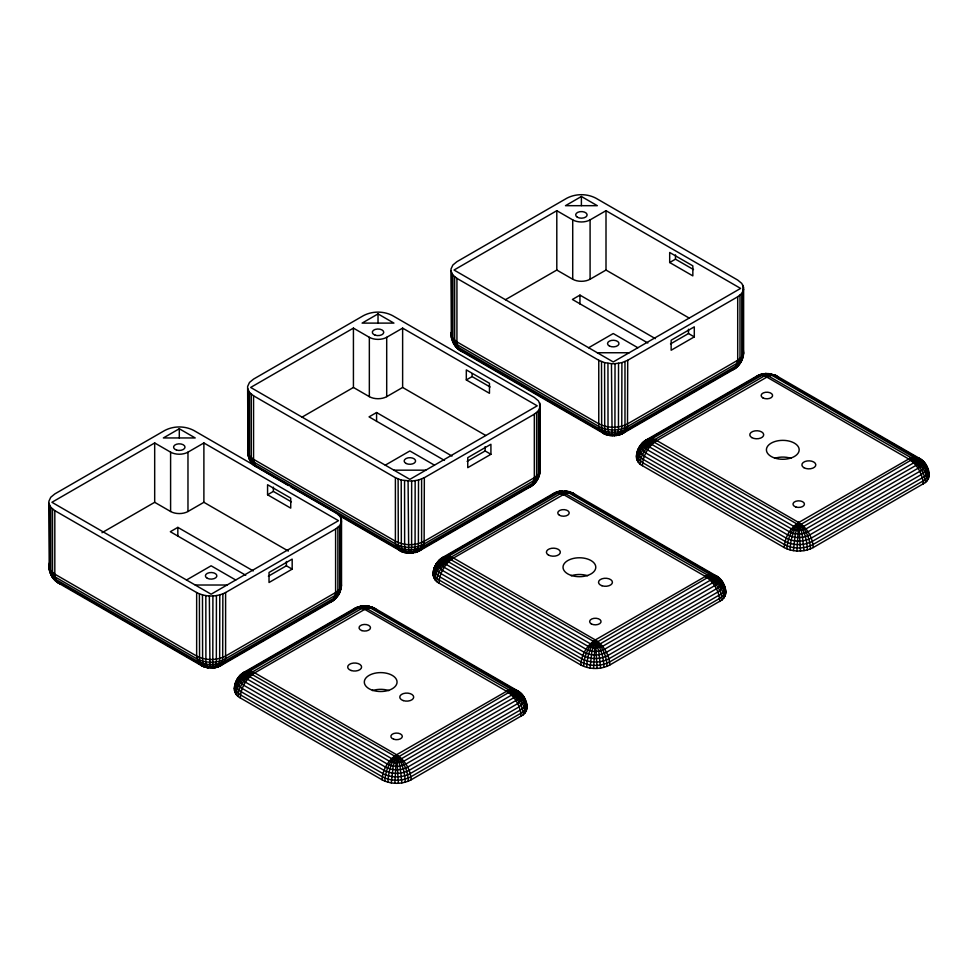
<?xml version="1.0" encoding="UTF-8"?>
<svg xmlns="http://www.w3.org/2000/svg" width="978" height="978" viewBox="0 0 978 978"><rect width="100%" height="100%" fill="white"/><g stroke="black" fill="none" stroke-linecap="round" stroke-linejoin="round"><path stroke-width="1.47" d="M234.378 690.615C233.986 683.463 237.666 676.311 243.681 672.448L355.454 607.913L362.104 605.895L364.757 609.367L506.592 691.263C515.797 695.285 522.949 704.563 523.364 714.747L411.078 779.833C402.215 784.466 390.98 784.466 382.129 779.833L240.295 697.937C225.93 690.627 241.138 664.013 254.757 672.876L396.603 754.759C405.039 760.114 410.65 769.845 411.078 779.833M433.107 575.785C432.716 568.634 436.396 561.47 442.411 557.607L554.196 493.071L560.846 491.066L563.499 494.526L705.334 576.421C714.527 580.455 721.678 589.734 722.094 599.905L609.807 664.991C600.957 669.624 589.722 669.624 580.859 664.991L439.024 583.108C430.821 579.465 432.08 567.9 437.741 562.668M636.482 458.364C636.103 451.213 639.783 444.049 645.786 440.186L757.571 375.65L765.982 373.462L766.874 377.117L908.709 459C917.902 463.034 925.066 472.313 925.481 482.496L813.183 547.57C804.332 552.203 793.097 552.203 784.246 547.57L642.399 465.687C634.196 462.044 635.455 450.491 641.116 445.247M394.819 783.244L396.603 754.759L506.592 691.263C519.135 683.035 533.902 705.603 523.364 714.747M593.548 668.414L595.333 639.93L705.334 576.421C717.913 568.218 732.546 590.724 722.094 599.905M796.936 550.993L798.708 522.509L908.709 459C921.252 450.785 936.019 473.352 925.481 482.496M391.298 782.889L393.193 766.006L396.603 754.759C403.89 761.434 407.936 771.361 408.339 781.153M590.04 668.047L591.934 651.177L595.333 639.93L453.499 558.035C445.406 552.338 436.824 560.528 434.342 568.071L436.066 573.731L439.904 576.886L581.739 658.769C590.064 663.121 600.614 663.121 608.939 658.769L718.928 595.272C728.476 591.091 723.512 579.697 716.422 575.993L572.802 493.071L566.14 491.066L563.499 494.526L453.499 558.035C444.305 562.069 437.154 571.348 436.738 581.531M793.415 550.638L795.31 533.756L798.708 522.509L656.874 440.613C648.781 434.917 640.199 443.107 637.717 450.65L639.441 456.31L643.279 459.464L785.114 541.36C793.439 545.712 803.989 545.712 812.315 541.36L922.315 477.851C931.851 473.67 926.887 462.288 919.797 458.572L776.177 375.65L767.767 373.462L766.874 377.117L656.874 440.613C647.68 444.648 640.529 453.926 640.113 464.11M387.948 782.18C388.303 772.534 390.907 762.669 396.603 754.759C402.288 762.669 404.892 772.534 405.247 782.18M586.69 667.351C587.044 657.705 589.648 647.827 595.333 639.93C603.781 645.284 609.392 655.003 609.807 664.991M790.065 549.929C790.42 540.284 793.024 530.406 798.708 522.509C807.156 527.863 812.767 537.594 813.183 547.57M384.855 781.153C385.259 771.361 389.317 761.434 396.603 754.759L400.002 766.006L401.897 782.889M583.597 666.324C584 656.519 588.047 646.605 595.333 639.93C602.619 646.605 606.678 656.519 607.081 666.324M786.972 548.902C787.376 539.098 791.422 529.184 798.708 522.509C805.994 529.184 810.053 539.098 810.456 548.902M240.295 697.937C240.71 687.95 246.322 678.231 254.757 672.876L364.757 609.367L371.995 607.424L374.061 607.913L517.68 690.823C524.77 694.539 529.734 705.933 520.198 710.101L410.198 773.61C401.872 777.962 391.322 777.962 382.997 773.61L241.163 691.727L237.336 688.561L235.6 682.901C238.962 675.798 247.238 672.473 254.757 672.876C245.564 676.91 238.412 686.189 237.996 696.36M382.129 779.833C382.545 769.845 388.156 760.114 396.603 754.759L398.388 783.244M439.024 583.108C439.44 573.12 445.063 563.389 453.499 558.035L447.765 556.726L442.716 557.594L436.371 563.744M580.859 664.991C581.287 655.003 586.898 645.284 595.333 639.93C601.018 647.827 603.634 657.705 603.988 667.351M642.399 465.687C642.827 455.699 648.438 445.968 656.874 440.613L651.14 439.305L646.103 440.173L639.759 446.323M784.246 547.57C784.662 537.594 790.273 527.863 798.708 522.509C804.405 530.406 807.009 540.284 807.363 549.929M236.211 694.576C236.603 684.245 245.148 675.627 254.757 672.876L246.383 671.727L240.551 675.016L237.104 680.333L238.693 685.554L242.226 688.463L384.061 770.358C391.738 774.368 401.457 774.368 409.134 770.358L519.135 706.85L523.719 702.265L523.719 696.959C520.259 691.14 512.912 689.307 506.592 691.263C515.039 696.617 520.651 706.336 521.066 716.324M434.953 579.746C435.344 569.404 443.878 560.785 453.499 558.035L447.154 557.338L441.579 558.731C438.963 561.616 441.066 565.871 444.195 567.313L586.03 649.209C591.727 652.179 598.939 652.179 604.636 649.209L714.637 585.7C718.549 584.086 719.93 578.499 716.104 575.969L711.067 575.113L705.334 576.421C713.769 581.776 719.392 591.507 719.808 601.494M638.328 462.325C638.72 451.995 647.253 443.364 656.874 440.613L650.529 439.917L644.954 441.322C642.338 444.208 644.441 448.45 647.57 449.904L789.405 531.787C795.102 534.77 802.327 534.77 808.011 531.787L918.012 468.279C921.924 466.665 923.318 461.078 919.491 458.56L914.442 457.692L908.709 459C917.144 464.354 922.767 474.085 923.183 484.073M234.989 692.644C235.331 682.228 245.001 674.404 254.757 672.876L248.412 672.179L242.837 673.573C240.221 676.458 242.324 680.7 245.454 682.155L387.3 764.038C392.985 767.021 400.21 767.021 405.907 764.038L515.895 700.541C519.807 698.915 521.201 693.341 517.374 690.81L512.325 689.942L506.592 691.263C516.213 694.013 524.746 702.632 525.149 712.962M433.731 577.802C434.073 567.399 443.743 559.563 453.499 558.035L446.738 557.998L440.785 559.978L438.352 561.665L438.352 566.348L442.411 570.406L584.245 652.302C591.03 655.847 599.636 655.847 606.421 652.302L716.422 588.793C728.06 582.411 713.818 571.519 705.334 576.421C714.955 579.172 723.488 587.79 723.879 598.133M637.106 460.394C637.448 449.978 647.118 442.142 656.874 440.613L650.113 440.577L644.172 442.557L641.727 444.244L641.727 448.926L645.786 452.985L787.632 534.88C794.417 538.426 803.011 538.426 809.796 534.88L919.797 471.372C931.435 464.99 917.193 454.098 908.709 459C918.33 461.75 926.863 470.369 927.266 480.711M539.942 471.225L539.636 466.286C541.017 473.927 537.851 482.264 530.944 486.482L419.171 551.017L410.76 553.206L411.616 547.338L411.652 481.115L418.511 480.051L424.342 477.692L534.33 414.183L538.413 410.821L540.247 406.86M743.622 289.439L741.789 293.412L737.705 296.774L627.717 360.271L627.497 426.555L624.331 432.569L618.805 435.112L615.052 435.039L618.805 435.112L622.546 433.596L734.319 369.061C740.847 364.88 744.967 356.457 743.011 348.865M340.894 517.606L340.894 587.24L339.39 591.996L335.381 595.309L225.38 658.817C216.651 663.377 205.6 663.377 196.871 658.817L55.037 576.922L51.027 573.609L49.206 569.709L48.9 501.262L50.734 497.289L54.817 493.927L164.817 430.43C173.668 425.797 184.903 425.797 193.754 430.43L335.601 512.313L339.672 515.675L341.518 519.636L341.518 585.211C341.188 591.653 337.63 597.827 332.214 601.323L220.429 665.859L214.537 667.827L211.737 667.412M539.636 402.777L539.636 472.398L538.132 477.154L534.11 480.467L424.122 543.976C415.393 548.536 404.33 548.536 395.613 543.976L253.779 462.093L249.757 458.78L247.947 454.868L247.642 386.42L249.476 382.459L253.559 379.097L363.547 315.588C372.41 310.955 383.633 310.955 392.496 315.588L534.33 397.471L538.413 400.833L540.247 404.806L540.247 470.369C539.783 478.01 534.746 486.017 527.093 487.985L529.135 486.31M743.011 285.356L743.011 354.977L741.507 359.745L737.485 363.046L627.497 426.555C618.768 431.115 607.717 431.115 598.988 426.555L457.154 344.672L453.132 341.359L451.323 337.459L451.017 268.999L452.851 265.038L456.934 261.676L566.922 198.167C575.785 193.534 587.02 193.534 595.871 198.167L737.705 280.063L741.789 283.424L743.622 287.385L743.622 352.948C743.158 360.589 738.121 368.596 730.48 370.576L732.51 368.889M49.523 562.729C47.555 570.321 51.675 578.756 58.203 582.937L201.823 665.859L207.727 667.827L210.514 667.412M234.378 688.561L234.989 686.532M341.518 521.702L339.672 525.663L335.601 529.025L225.6 592.534C216.737 597.167 205.514 597.167 196.651 592.534L54.817 510.638L50.734 507.276L48.9 503.315M338.241 595.186L341.2 588.096L340.894 581.115M341.518 585.211L339.672 589.172L335.601 592.534L225.6 656.042C216.737 660.663 205.514 660.663 196.651 656.042L54.817 574.147L50.734 570.785L48.9 566.824M433.107 573.719L433.731 571.69M539.025 476.017L534.074 483.902L528.242 487.203M540.247 470.369L538.413 474.33L534.33 477.692L424.342 541.201C415.479 545.834 404.244 545.834 395.393 541.201L253.559 459.318L249.476 455.956L247.642 451.983M636.482 456.298L637.106 454.269M742.4 358.608L737.449 366.493L731.617 369.782M743.622 352.948L741.789 356.909L737.705 360.271L627.717 423.78C618.854 428.413 607.631 428.413 598.768 423.78L456.934 341.897L452.851 338.535L451.017 334.562M236.493 681.764L237.336 679.172L242.226 673.989L357.52 607.424L364.757 609.367L370.625 606.763L374.061 607.913M434.024 568.841L436.066 564.343M209.341 595.944L209.977 668.047L212.275 668.047L212.801 664.465L212.911 595.944M562.13 491.482L564.856 491.482M451.017 271.065L452.851 275.026L456.934 278.388L598.768 360.271L604.587 362.63L611.458 363.694L612.094 435.797L614.392 435.797L614.917 432.203L615.028 363.694L621.898 362.63L627.717 360.271M765.725 373.449L765.505 374.061L768.243 374.061L765.982 373.462M375.845 608.939L369.085 606.25L364.757 609.367C362.043 604.441 367.471 604.441 364.757 609.367L358.889 606.763L353.669 608.939M564.636 490.87L563.499 494.526L556.262 492.594L446.2 556.127C442.435 557.656 442.496 562.973 446.261 564.453L588.096 646.348L594.441 648.047L602.57 646.348L712.571 582.839C716.373 581.335 716.373 575.981 712.571 574.477M212.935 667.289L213.779 667.864C219.977 667.24 226.407 663.133 225.6 656.042L225.6 592.534M335.332 598.744L336.273 597.265M531.787 485.357L535.003 482.423M735.163 367.936L738.378 365.002M756.703 377.08L759.331 374.806L764.221 373.645L766.874 377.117L771.825 375.259L776.177 375.65M336.738 595.712L338.779 593.426M536.164 480.112L537.521 478.584M739.539 362.691L740.896 361.163M242.226 673.989L243.681 672.448M332.214 601.323C335.87 598.096 340.601 594.367 340.283 588.927M442.411 557.607L438.975 560.528M530.944 486.482L535.614 481.421L536.629 476.115L536.629 412.606M550.956 495.65L555.944 492.215L560.088 491.103L562.607 490.883L563.499 494.526L568.45 492.68L572.802 493.071M645.786 440.186L642.35 443.107M734.319 369.061L738.989 363.999L740.004 358.694L740.004 295.197M754.344 378.229L757.877 375.662M330.43 602.35L333.046 600.186M435.234 566.934L436.983 565.174M614.392 435.797L617.301 434.917L618.463 429.574L618.536 363.339M247.52 670.932C243.73 672.436 243.73 677.791 247.52 679.294L389.366 761.177L395.711 762.889L403.841 761.177L513.829 697.669C517.631 696.177 517.631 690.823 513.829 689.319M205.832 595.59L205.906 661.825L207.067 667.167L207.727 667.827L209.316 667.289M601.507 361.603L601.678 427.863L604.245 433.584L609.832 435.565L611.433 435.039L610.284 434.794C604.159 436.396 597.998 429.965 598.768 423.78L598.768 360.271M366.127 606.323L368.816 606.592L368.168 605.944L366.567 606.47L364.757 609.367L360.43 606.25L355.76 607.925L363.865 605.724M770.933 374.342L770.273 373.682L768.684 374.219L766.874 377.117L761.923 375.259L757.571 375.65M620.785 434.452L624.27 430.234L624.979 425.1L624.979 361.603M554.502 493.083L559.477 492.227L563.499 494.526C567.093 490.663 573.022 491.751 576.03 495.65M331.897 601.336L335.65 598.402L337.887 590.956L337.887 527.448M154.683 442.961L51.92 502.289L211.126 594.208L338.486 520.675L203.889 442.961L187.972 452.154A12.286 7.09 0 0 1 170.6 452.154L154.683 442.961L154.683 502.301L101.981 532.729M179.292 428.755L163.363 437.948L195.209 437.948L179.292 428.755L179.292 437.887M353.425 328.119L250.661 387.447L409.868 479.367L537.228 405.833L402.63 328.119L386.701 337.312A12.286 7.09 0 0 1 369.342 337.312L353.425 328.119L353.425 387.459L302.043 417.129M378.021 313.914L362.104 323.107L393.938 323.107L378.021 313.914L378.021 323.046M556.8 210.698L454.036 270.026L613.243 361.946L740.603 288.412L606.005 210.698L590.089 219.891A12.286 7.09 0 0 1 572.717 219.891L556.8 210.698L556.8 270.05L505.418 299.708M581.397 196.492L565.48 205.686L597.326 205.686L581.397 196.492L581.397 205.624M154.683 502.301L170.6 511.494A12.286 7.09 0 0 0 187.972 511.494L203.889 502.301L288.351 551.066M353.425 387.459L369.342 396.652A12.286 7.09 0 0 0 386.701 396.652L402.63 387.459L485.76 435.467M556.8 270.05L572.717 279.231A12.286 7.09 0 0 0 590.089 279.231L606.005 270.05L689.135 318.046M452.007 456.078L376.579 412.533L369.048 416.872L444.477 460.418M655.382 338.657L579.954 295.111L572.423 299.464L647.852 343.009M253.265 570.92L177.837 527.374L170.319 531.714L245.735 575.26M267.569 494.77L290.735 508.132L290.735 498.108L267.569 484.733L267.569 494.77L273.363 491.421L291.371 501.824M466.31 379.929L489.465 393.303L489.465 383.266L466.31 369.904L466.31 379.929L472.093 376.591L490.112 386.982M669.685 262.507L692.84 275.882L692.84 265.857L669.685 252.483L669.685 262.507L675.48 259.17L693.488 269.561M385.259 465.161L409.868 450.956L434.464 465.161M588.634 347.74L613.243 333.535L637.852 347.74M186.517 580.003L211.126 565.797L235.735 580.003M268.375 576.189L286.383 565.797L292.178 569.135L292.178 559.11L269.023 572.472L269.023 582.509L292.178 569.135M467.117 461.359L485.125 450.956L490.919 454.293L490.919 444.269L467.753 457.643L467.753 467.667L490.919 454.293M670.492 343.938L688.5 333.535L694.294 336.884L694.294 326.848L671.14 340.222L671.14 350.246L694.294 336.884M415.161 480.748L415.075 546.983L414.452 551.091L412.508 553.022L421.029 549.233M621.788 433.315L624.404 431.811M222.287 664.062L333.657 599.771L335.601 592.534L335.601 529.025M223.656 663.28C215.991 667.289 206.26 667.289 198.595 663.28L196.651 656.042L196.651 592.534M216.994 666.996L220.429 665.859M573.658 494.501L569.049 491.555L566.458 491.873L563.499 494.526L560.541 491.873L557.937 491.555L556.873 492.301L560.846 491.066M406.909 552.215C400.784 553.817 394.623 547.387 395.393 541.201L395.393 477.692L253.559 395.809L249.476 392.447L247.642 388.474M617.57 435.259L622.546 433.596M417.105 551.494L419.171 551.017M411.677 552.448L415.43 552.533L420.956 549.991L424.122 543.976L424.342 477.692M362.948 606.47L359.806 607.521L249.818 671.018L247.996 672.84L247.996 674.93L249.818 676.739L391.652 758.635L395.992 759.796L401.555 758.635L511.543 695.126L513.352 693.316L513.352 691.214L511.543 689.404L369.708 607.521L366.567 606.47L360.699 606.592L362.104 605.895M415.736 552.154C420.43 551.947 421.665 546.347 421.604 542.521L421.604 479.024M207.116 666.703L203.583 666.703L198.595 663.28M215.453 667.509L220.123 665.835L222.691 660.113L222.862 593.854M766.263 374.097L761.923 375.259L651.923 438.767L650.113 440.577L650.113 442.667L651.923 444.489L793.769 526.372L798.109 527.545L803.659 526.372L913.66 462.863L915.469 461.054L915.469 458.963L913.66 457.154L771.825 375.259L767.485 374.097M764.221 373.645L760.248 374.88L761.312 374.134L763.916 374.452L766.874 377.117C770.468 373.241 776.398 374.342 779.405 378.229M615.895 435.601L616.641 435.565M213.779 667.864L215.71 665.92L216.346 661.825L216.419 595.59M612.094 435.797L609.184 434.917L608.023 429.574L607.949 363.339M597.326 352.752L629.16 352.752M611.458 363.694L615.028 363.694M393.938 470.173L425.785 470.173M395.393 477.692L401.212 480.051L411.652 481.115M411.017 553.218L404.305 552.533L400.87 551.005L398.303 545.284L398.119 479.024M195.209 585.015L227.043 585.015M566.14 491.066L568.084 492.998M408.083 481.115L408.718 553.218L405.809 552.326L404.647 546.983L404.562 480.748M564.392 490.883L566.898 491.103M365.65 605.724L368.168 605.944M208.473 667.864L202.128 665.835L199.561 660.113L199.39 593.854M407.215 553.022L400.87 551.005M769.527 373.645L775.872 375.662L777.045 377.08M610.59 435.601L603.939 433.596L460.32 350.686C454.477 346.591 450.724 339.745 451.017 332.508M567.558 491.763L570.125 492.301M367.41 605.895L373.755 607.925M404 552.154L400.564 551.017L338.364 515.113M201.823 665.859L206.798 667.509M60.905 583.658C55.22 582.228 50.269 576.433 50.135 570.541M567.815 491.421L712.607 574.502M369.085 606.25L515.186 690.101M918.623 458.609L921.239 460.125L919.797 458.572M602.069 431.799L604.697 433.315M715.236 576.018L719.857 578.903M247.947 454.868L249.451 459.55L253.51 465.186L288.327 485.504M290.955 487.02L397.325 548.438C405.002 552.448 414.733 552.448 422.398 548.438L532.399 484.929L534.33 477.692L534.33 414.183M398.682 549.22L402.63 551.494M203.889 666.336L54.768 580.015L52.519 572.57L52.519 509.061M463.022 351.395L464.171 352.19C459.611 351.016 455.063 347.459 453.743 342.789L455.1 344.305M604.245 433.584L605.7 434.452M457.191 348.107L460.626 350.699M55.086 580.357L59.988 583.964M452.239 338.29C452.08 342.716 455.247 346.848 458.865 349.134L600.712 431.017C608.377 435.027 618.108 435.027 625.773 431.017L735.774 367.508L737.705 360.271L737.705 296.774M519.135 692.375L524.025 697.558M456.261 346.628L459.477 349.549M924.467 463.633L928.183 469.795L929.1 476.738M721.092 581.042L724.808 587.216M716.422 575.993L717.864 577.546M460.32 350.686L457.802 347.104L456.934 341.897L456.934 278.388M58.203 582.937L55.685 579.355L54.817 574.147L54.817 510.638M251.725 461.726L250.368 460.21L250.906 461.958M524.868 700.15L526.677 704.05L526.983 709.001M251.957 463.633L249.451 459.55L248.864 455.699M927.865 469.024C924.503 461.934 916.227 458.609 908.709 459C918.464 460.528 928.134 468.364 928.477 478.768M525.761 701.287C522.386 694.184 514.11 690.859 506.592 691.263C516.347 692.779 526.017 700.615 526.372 711.03M50.135 572.472L52.164 576.8M456.885 347.765L454.636 340.32L454.636 276.811M253.51 465.186L251.26 457.728L251.26 394.232M255.49 466.543L253.559 459.318L253.559 395.809M928.477 472.655L929.1 474.685M742.705 351.811L743.317 353.804M725.101 590.076L725.725 592.106M725.725 594.159C726.874 583.145 715.541 575.394 705.334 576.421C715.089 577.949 724.759 585.773 725.101 596.189M247.642 449.929L247.947 452.838M526.066 702.057L526.372 704.906M451.934 339.452L451.628 273.094M248.559 456.873L248.253 390.503M49.817 571.702L49.523 505.345M804.014 550.638L802.119 533.756L798.708 522.509L800.493 550.993M600.639 668.047L598.744 651.177L595.333 639.93L597.118 668.414M741.789 293.412L741.789 356.909L740.664 362.325L736.837 365.491L626.837 429C618.524 433.352 607.961 433.352 599.636 429L457.802 347.104L453.975 343.95L452.851 338.535L452.851 275.026M688.5 329.244L688.5 333.535M675.48 254.867L675.48 259.17M621.898 362.63L621.764 428.877L619.869 434.366L614.612 435.186L606.617 434.366L604.722 428.877L604.587 362.63M606.005 210.698L606.005 270.05M590.089 219.891L590.089 279.231M579.954 295.111L579.954 304.06M572.717 219.891L572.717 279.231M538.413 410.821L538.413 474.33L537.289 479.746L533.462 482.912L423.462 546.409C415.137 550.761 404.586 550.761 396.261 546.409L254.427 464.526L250.6 461.359L249.476 455.956L249.476 392.447M485.125 446.653L485.125 450.956M472.093 373.718L472.093 376.591M418.511 480.051L418.388 546.299L416.494 551.788L411.225 552.607L403.242 551.788L401.347 546.299L401.212 480.051M402.63 328.119L402.63 387.459M386.701 337.312L386.701 396.652M376.579 412.533L376.579 421.481M369.342 337.312L369.342 396.652M339.672 525.663L339.672 589.172L338.559 594.587L334.721 597.741L224.732 661.25C216.407 665.602 205.845 665.602 197.532 661.25L55.685 579.355L51.858 576.201L50.734 570.785L50.734 507.276M286.383 561.494L286.383 565.797M273.363 487.13L273.363 491.421M219.781 594.881L219.647 661.128L217.752 666.629L212.495 667.448L204.5 666.629L202.605 661.128L202.483 594.881M203.889 442.961L203.889 502.301M187.972 452.154L187.972 511.494M177.837 527.374L177.837 536.311M170.6 452.154L170.6 511.494M774.6 458.34A16.369 9.45 0 0 1 790.982 458.34M571.225 575.749A16.369 9.45 0 0 1 587.607 575.749M372.496 690.59A16.369 9.45 0 0 1 388.865 690.59M239.145 678.06L239.622 681.189L243.681 685.248L385.515 767.131C392.3 770.676 400.907 770.676 407.692 767.131L517.68 703.622L521.739 699.576L521.739 694.881L519.306 693.206L513.352 691.214L506.592 691.263C515.345 691.678 524.575 697.131 526.677 706.079L524.868 709.991L520.846 713.292L410.858 776.801C402.129 781.361 391.066 781.361 382.349 776.801L240.515 694.918L236.493 691.605L234.683 687.693C236.786 678.744 246.004 673.292 254.757 672.876L244.879 673.585L239.622 676.507L239.145 678.06M251.334 672.595L252.251 674.575L396.286 757.058L399.11 756.471L510.137 691.69L509.11 690.065L365.063 607.582L362.239 608.169L251.334 672.595M446.738 557.998L446.738 560.088L448.547 561.898L590.382 643.793L594.722 644.954L600.284 643.793L710.285 580.284L712.302 577.778L710.285 574.575L568.45 492.68L564.11 491.518L558.548 492.68L448.547 556.189L446.738 557.998M450.063 557.766L450.98 559.746L595.027 642.228L597.851 641.629L708.867 576.849L707.84 575.223L563.805 492.741L560.981 493.34L450.063 557.766M646.996 441.322L646.996 444.391L649.636 447.032L791.483 528.927L797.816 530.626L805.945 528.927L915.946 465.418C919.748 463.914 919.748 458.56 915.946 457.068L771.202 373.999L766.874 377.117L762.852 374.806L759.637 375.173L649.575 438.719L646.996 441.322M653.438 440.344L654.368 442.325L798.403 524.807L801.226 524.208L912.254 459.44L911.227 457.802L767.18 375.32L764.356 375.919L653.438 440.344M722.986 585.663L721.397 589.098L717.864 592.008L607.876 655.517C600.199 659.527 590.467 659.527 582.802 655.517L440.968 573.634L437.435 570.724L435.846 565.504L437.875 563.218L446.53 558.695L453.499 558.035C444.745 558.462 435.528 563.915 433.413 572.864L435.234 576.763L439.244 580.076L581.079 661.959C589.807 666.531 600.871 666.531 609.587 661.959L719.588 598.463L723.598 595.15L725.407 591.25C723.304 582.289 714.087 576.837 705.334 576.421L712.094 576.384L718.035 578.365L722.449 582.13L722.986 585.663M926.374 468.254L924.772 471.677L921.239 474.599L811.251 538.096C803.574 542.105 793.855 542.105 786.178 538.096L644.343 456.213L640.81 453.303L639.221 448.083L641.262 445.797L649.905 441.274L656.874 440.613C648.121 441.041 638.903 446.494 636.8 455.442L638.61 459.342L642.619 462.655L784.466 544.55C793.182 549.11 804.246 549.11 812.962 544.55L922.963 481.042L926.973 477.729L928.794 473.829C926.679 464.88 917.462 459.428 908.709 459L915.469 458.963L921.423 460.944L925.836 464.709L926.374 468.254M762.816 397.838A5.734 3.313 0 0 0 772.412 396.347A5.734 3.313 0 0 0 765.395 392.3A5.734 3.313 0 0 0 762.816 397.838M774.6 457.997A16.369 9.45 0 0 0 799.173 449.807A16.369 9.45 0 0 0 774.6 441.628A16.369 9.45 0 0 0 774.6 457.997M577.35 217.226A5.734 3.313 0 0 0 586.934 215.735A5.734 3.313 0 0 0 579.917 211.688A5.734 3.313 0 0 0 577.35 217.226M751.825 437.606A6.956 4.022 0 0 0 763.463 435.809A6.956 4.022 0 0 0 754.943 430.882A6.956 4.022 0 0 0 751.825 437.606M803.928 467.692A6.956 4.022 0 0 0 815.566 465.895A6.956 4.022 0 0 0 807.046 460.968A6.956 4.022 0 0 0 803.928 467.692M795.847 506.995A5.734 3.313 0 0 0 804.442 504.122A5.734 3.313 0 0 0 795.847 501.262A5.734 3.313 0 0 0 795.847 506.995M609.453 346.041A5.734 3.313 0 0 0 618.866 344.219A5.734 3.313 0 0 0 611.409 340.43A5.734 3.313 0 0 0 609.453 346.041M559.44 515.259A5.734 3.313 0 0 0 569.025 513.768A5.734 3.313 0 0 0 562.008 509.721A5.734 3.313 0 0 0 559.44 515.259M571.225 575.419A16.369 9.45 0 0 0 595.785 567.228A16.369 9.45 0 0 0 571.225 559.037A16.369 9.45 0 0 0 571.225 575.419M375.161 335.161A5.734 3.313 0 0 0 383.755 332.3A5.734 3.313 0 0 0 375.161 329.439A5.734 3.313 0 0 0 375.161 335.161M548.438 555.027A6.956 4.022 0 0 0 560.088 553.23A6.956 4.022 0 0 0 551.568 548.303A6.956 4.022 0 0 0 548.438 555.027M601.983 585.749A6.956 4.022 0 0 0 612.424 582.265A6.956 4.022 0 0 0 601.983 578.793A6.956 4.022 0 0 0 601.983 585.749M591.287 623.878A5.734 3.313 0 0 0 600.871 622.399A5.734 3.313 0 0 0 593.854 618.353A5.734 3.313 0 0 0 591.287 623.878M406.078 463.462A5.734 3.313 0 0 0 415.479 461.64A5.734 3.313 0 0 0 408.034 457.851A5.734 3.313 0 0 0 406.078 463.462M361.897 630.614A5.734 3.313 0 0 0 370.491 627.754A5.734 3.313 0 0 0 361.897 624.881A5.734 3.313 0 0 0 361.897 630.614M372.496 690.248A16.369 9.45 0 0 0 397.056 682.069A16.369 9.45 0 0 0 372.496 673.879A16.369 9.45 0 0 0 372.496 690.248M176.419 450.002A5.734 3.313 0 0 0 185.013 447.142A5.734 3.313 0 0 0 176.419 444.269A5.734 3.313 0 0 0 176.419 450.002M351.151 670.505A6.956 4.022 0 0 0 361.591 667.02A6.956 4.022 0 0 0 351.151 663.549A6.956 4.022 0 0 0 351.151 670.505M403.254 700.59A6.956 4.022 0 0 0 413.694 697.106A6.956 4.022 0 0 0 403.254 693.622A6.956 4.022 0 0 0 403.254 700.59M393.731 739.246A5.734 3.313 0 0 0 402.325 736.385A5.734 3.313 0 0 0 393.731 733.512A5.734 3.313 0 0 0 393.731 739.246M207.336 578.304A5.734 3.313 0 0 0 216.749 576.47A5.734 3.313 0 0 0 209.304 572.68A5.734 3.313 0 0 0 207.336 578.304"/></g></svg>
